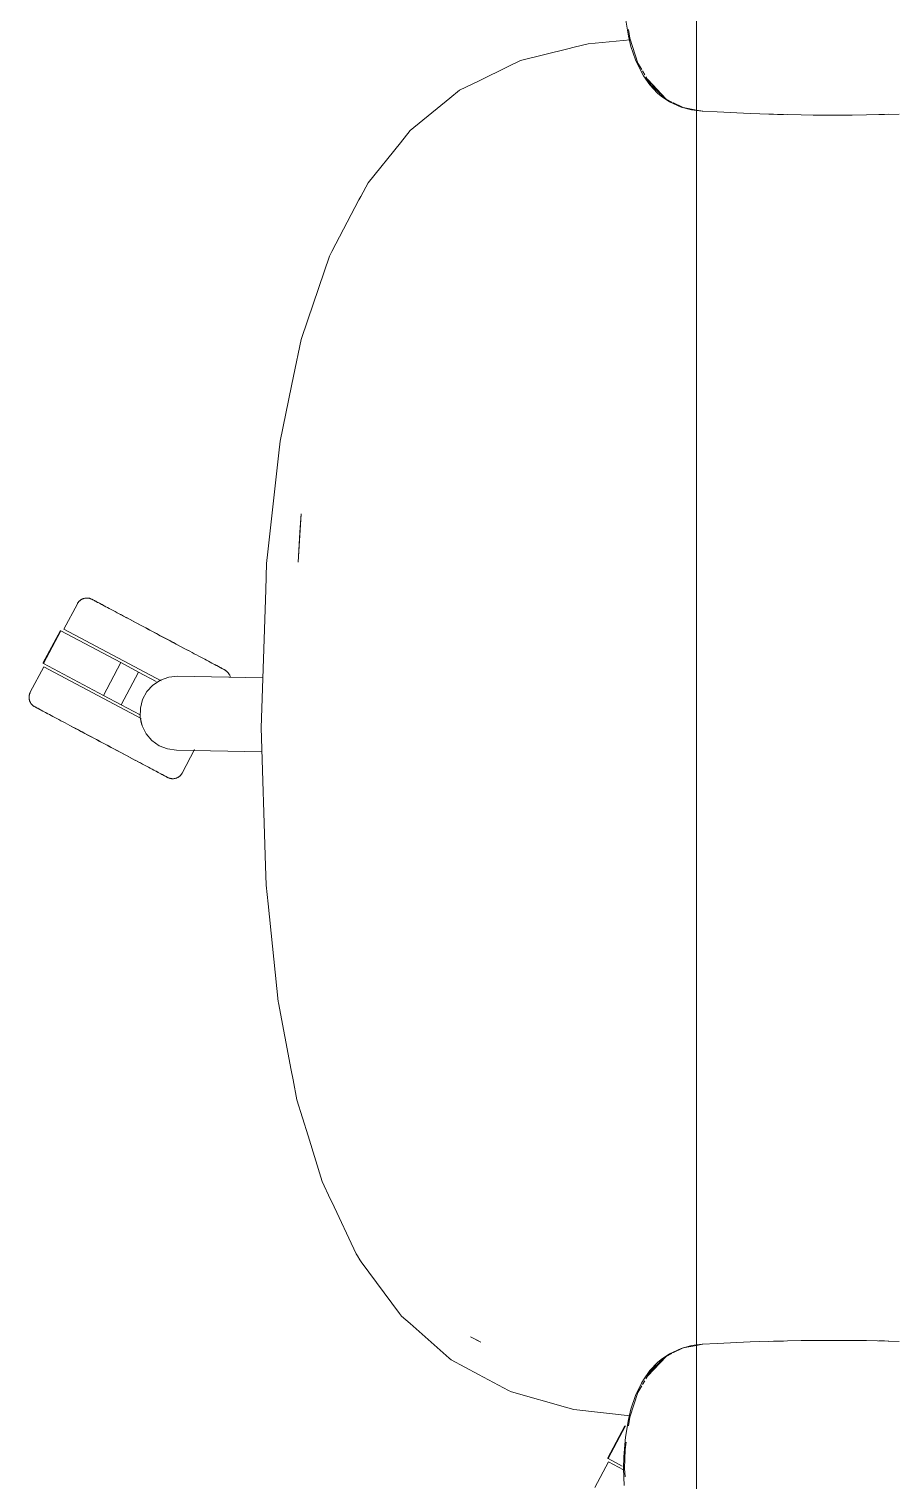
# Model space of a CAD drawing. Header units: millimetres. Extents: x 79795 to 317870, y -36033 to 97293.
# Drawn here: x 198823 to 199150, y 33268 to 33817 of the extents above; entities that cross this region are included whole.
import ezdxf

# ---------------------------------------------------------------- set-up
doc = ezdxf.new("R2010")
doc.units = ezdxf.units.MM
doc.header["$MEASUREMENT"] = 0
doc.layers.add('G-IMPT', color=8, linetype='CONTINUOUS', lineweight=9)
doc.layers.add('I-FURN', color=8, linetype='CONTINUOUS', lineweight=9)

msp = doc.modelspace()

# ---------------------------------------------------------------- linework, layer by layer
at = {"layer": 'G-IMPT'}
for p, q in [((199049.97, 33814.2), (199048.85, 33820.97)), ((199050.94, 33810.28), (199049.97, 33814.2)), ((199050.05, 33816.66), (199050.52, 33813.36)), ((199009.17, 33805.02), (199027.11, 33809.42)), ((199027.11, 33809.42), (199029.48, 33810)), ((199034.77, 33811.3), (199029.48, 33810)), ((199050.65, 33812.74), (199034.77, 33811.3)), ((199050.52, 33813.36), (199053.55, 33803.97)), ((199050.94, 33810.28), (199052.68, 33805.19)), ((199004.8, 33802.87), (198993.34, 33797.22)), ((199004.8, 33802.87), (199009.17, 33805.02)), ((199052.68, 33805.19), (199054.89, 33800.55)), ((199053.55, 33803.97), (199055.01, 33801.52)), ((198986.17, 33793.7), (198993.34, 33797.22)), ((199054.89, 33800.55), (199055.7, 33799.18)), ((199055.29, 33801.05), (199056.16, 33799.61)), ((199058.14, 33795.73), (199055.7, 33799.18)), ((199056.63, 33798.82), (199058.51, 33795.67)), ((199057.32, 33797.76), (199058.6, 33796.29)), ((199057.32, 33797.76), (199064.22, 33790.37)), ((198982.52, 33790.72), (198986.17, 33793.7)), ((199061.01, 33792.68), (199058.14, 33795.73)), ((199058.51, 33795.67), (199064.22, 33790.37)), ((199058.73, 33796.13), (199061.81, 33792.6)), ((199061.01, 33792.68), (199062.33, 33791.54)), ((199064.22, 33790.37), (199061.81, 33792.6)), ((198982.52, 33790.72), (198967.57, 33778.55)), ((199065.55, 33789.34), (199062.33, 33791.54)), ((199066.46, 33789.26), (199064.22, 33790.37)), ((199065.55, 33789.34), (199069.87, 33787.36)), ((199066.82, 33789.08), (199070.71, 33787.16)), ((199073.83, 33786.29), (199069.87, 33787.36)), ((199070.71, 33787.16), (199075.76, 33786.22)), ((199075.76, 33786.05), (199073.83, 33786.29)), ((199075.76, 33786.22), (199078.06, 33785.79)), ((199077.84, 33785.79), (199075.76, 33786.05)), ((199083.5, 33785.51), (199077.84, 33785.79)), ((199083.5, 33785.51), (199096.06, 33784.89)), ((199099.61, 33784.77), (199096.06, 33784.89)), ((199115.27, 33784.39), (199099.61, 33784.77)), ((199103.01, 33784.71), (199106.33, 33784.56)), ((199108.55, 33784.56), (199106.33, 33784.56)), ((199115.27, 33784.39), (199119.79, 33784.34)), ((199119.79, 33784.34), (199134.5, 33784.34)), ((199139.97, 33784.42), (199134.5, 33784.34)), ((199139.97, 33784.42), (199152.28, 33784.71)), ((199146.75, 33784.55), (199144.67, 33784.55)), ((199148.41, 33784.63), (199146.75, 33784.55)), ((198967.57, 33778.55), (198963.81, 33773.89)), ((198951.6, 33758.76), (198963.81, 33773.89)), ((198951.6, 33758.76), (198948.9, 33753.62)), ((198948.17, 33752.25), (198948.9, 33753.62)), ((198948.17, 33752.25), (198937.87, 33732.74)), ((198937.87, 33732.74), (198937, 33731.08)), ((198928.85, 33706.99), (198937, 33731.08)), ((198928.85, 33706.99), (198926.33, 33699.56)), ((198923.46, 33685.73), (198926.33, 33699.56)), ((198922.7, 33682.05), (198918.35, 33661.11)), ((198922.7, 33682.05), (198923.46, 33685.73)), ((198918.35, 33661.11), (198917.86, 33656.69)), ((198913.73, 33619.25), (198917.86, 33656.69)), ((198925.13, 33615.41), (198926.38, 33633.69)), ((198926.38, 33633.69), (198925.77, 33626.75)), ((198925.13, 33615.41), (198925.77, 33626.75)), ((198913.73, 33619.25), (198913.25, 33614.88)), ((198912.93, 33604.93), (198913.25, 33614.88)), ((198912.93, 33604.93), (198911.22, 33552.75)), ((198911.22, 33552.75), (198912.84, 33500.59)), ((198912.84, 33500.59), (198913.06, 33493.33)), ((198913.79, 33486.26), (198913.06, 33493.33)), ((198917.62, 33449.27), (198913.79, 33486.26)), ((198917.62, 33449.27), (198917.7, 33448.81)), ((198922.57, 33423.43), (198917.7, 33448.81)), ((198922.57, 33423.43), (198923.28, 33419.76)), ((198924.73, 33412.16), (198923.28, 33419.76)), ((198928.93, 33398.55), (198924.73, 33412.16)), ((198934.25, 33381.28), (198928.93, 33398.55)), ((198934.25, 33381.28), (198937.44, 33374.52)), ((198937.87, 33373.6), (198937.44, 33374.52)), ((198947.14, 33353.96), (198937.87, 33373.6)), ((198947.14, 33353.96), (198947.56, 33353.25)), ((198948.5, 33351.67), (198947.56, 33353.25)), ((198948.96, 33350.9), (198948.5, 33351.67)), ((198948.96, 33350.9), (198963.53, 33331.41)), ((198963.53, 33331.41), (198964.26, 33330.44)), ((198967.52, 33327.57), (198964.26, 33330.44)), ((198967.52, 33327.57), (198982.3, 33314.55)), ((198990.27, 33322.57), (198994.16, 33320.62)), ((198990.27, 33322.57), (198992.56, 33321.4)), ((198992.56, 33321.4), (198994.16, 33320.62)), ((199075.76, 33319.36), (199078.06, 33319.79)), ((199077.84, 33319.79), (199075.76, 33319.53)), ((199083.5, 33320.07), (199077.84, 33319.79)), ((199083.5, 33320.07), (199096.06, 33320.68)), ((199099.61, 33320.81), (199096.06, 33320.68)), ((199115.27, 33321.19), (199099.61, 33320.81)), ((199103.01, 33320.87), (199106.33, 33321.01)), ((199108.55, 33321.01), (199106.33, 33321.01)), ((199115.27, 33321.19), (199119.79, 33321.24)), ((199119.79, 33321.24), (199134.5, 33321.23)), ((199139.97, 33321.16), (199134.5, 33321.23)), ((199139.97, 33321.16), (199152.28, 33320.86)), ((199146.75, 33321.02), (199144.67, 33321.02)), ((199148.41, 33320.94), (199146.75, 33321.02)), ((198982.3, 33314.55), (198982.97, 33313.96)), ((199057.32, 33307.82), (199064.22, 33315.21)), ((199058.51, 33309.9), (199064.22, 33315.21)), ((199064.22, 33315.21), (199061.81, 33312.98)), ((199065.55, 33316.23), (199062.33, 33314.03)), ((199066.46, 33316.31), (199064.22, 33315.21)), ((199065.55, 33316.23), (199069.87, 33318.22)), ((199066.82, 33316.49), (199070.71, 33318.42)), ((199073.83, 33319.29), (199069.87, 33318.22)), ((199070.71, 33318.42), (199075.76, 33319.36)), ((199075.76, 33319.53), (199073.83, 33319.29)), ((198993.4, 33308.38), (198982.97, 33313.96)), ((199058.14, 33309.85), (199055.7, 33306.39)), ((199056.63, 33306.75), (199058.51, 33309.9)), ((199057.32, 33307.82), (199058.6, 33309.29)), ((199061.01, 33312.9), (199058.14, 33309.85)), ((199058.73, 33309.44), (199061.81, 33312.98)), ((199061.01, 33312.9), (199062.33, 33314.03)), ((199004.64, 33302.37), (198993.4, 33308.38)), ((199052.68, 33300.38), (199054.89, 33305.02)), ((199053.55, 33301.6), (199055.01, 33304.05)), ((199054.89, 33305.02), (199055.7, 33306.39)), ((199055.29, 33304.52), (199056.16, 33305.96)), ((199005.75, 33301.77), (199004.64, 33302.37)), ((199027.1, 33295.77), (199005.75, 33301.77)), ((199050.52, 33292.21), (199053.55, 33301.6)), ((199050.94, 33295.3), (199052.68, 33300.38)), ((199027.1, 33295.77), (199029.36, 33295.13)), ((199050.64, 33292.72), (199029.36, 33295.13)), ((199050.94, 33295.3), (199049.97, 33291.37)), ((199050.05, 33288.92), (199050.52, 33292.21)), ((199049.97, 33291.37), (199048.85, 33284.61)), ((199048.28, 33277.29), (199048.85, 33284.61)), ((199048.79, 33279.95), (199049.18, 33282.73)), ((199048.28, 33277.29), (199048.19, 33272.79)), ((199048.79, 33279.95), (199048.56, 33272.79)), ((199048.19, 33272.79), (199048.37, 33266.45)), ((199048.75, 33269.68), (199048.56, 33272.79))]:
    msp.add_line(p, q, dxfattribs=at)
at = {"layer": 'I-FURN'}
for p, q in [((199075.76, 32808.33), (199075.76, 34208.33)), ((199075.76, 34208.33), (199075.76, 32808.33)), ((198841.77, 33599.68), (198836.62, 33590)), ((198841.77, 33599.68), (198841.85, 33599.82)), ((198841.85, 33599.82), (198841.93, 33599.96)), ((198841.93, 33599.96), (198842.02, 33600.09)), ((198842.02, 33600.09), (198842.12, 33600.22)), ((198842.12, 33600.22), (198842.22, 33600.35)), ((198842.22, 33600.35), (198842.32, 33600.47)), ((198842.32, 33600.47), (198842.43, 33600.59)), ((198842.43, 33600.59), (198842.55, 33600.7)), ((198842.55, 33600.7), (198842.66, 33600.81)), ((198842.66, 33600.81), (198842.79, 33600.92)), ((198842.79, 33600.92), (198842.91, 33601.02)), ((198842.91, 33601.02), (198843.05, 33601.11)), ((198843.05, 33601.11), (198843.18, 33601.2)), ((198843.18, 33601.2), (198843.32, 33601.28)), ((198843.32, 33601.28), (198843.46, 33601.36)), ((198843.46, 33601.36), (198843.6, 33601.43)), ((198843.6, 33601.43), (198843.75, 33601.5)), ((198843.75, 33601.5), (198843.9, 33601.56)), ((198843.9, 33601.56), (198844.05, 33601.61)), ((198844.05, 33601.61), (198844.21, 33601.66)), ((198844.21, 33601.66), (198844.36, 33601.7)), ((198844.36, 33601.7), (198844.52, 33601.74)), ((198844.52, 33601.74), (198844.68, 33601.77)), ((198844.68, 33601.77), (198844.84, 33601.79)), ((198844.84, 33601.79), (198845, 33601.81)), ((198845, 33601.81), (198845.16, 33601.82)), ((198845.16, 33601.82), (198845.32, 33601.82)), ((198845.32, 33601.82), (198845.48, 33601.82)), ((198845.48, 33601.82), (198845.64, 33601.81)), ((198845.64, 33601.81), (198845.8, 33601.79)), ((198845.8, 33601.79), (198845.96, 33601.77)), ((198845.96, 33601.77), (198846.12, 33601.74)), ((198846.12, 33601.74), (198846.28, 33601.71)), ((198846.28, 33601.71), (198846.43, 33601.66)), ((198846.43, 33601.66), (198846.59, 33601.62)), ((198846.59, 33601.62), (198846.74, 33601.56)), ((198846.74, 33601.56), (198846.89, 33601.5)), ((198846.89, 33601.5), (198847.04, 33601.44)), ((198847.04, 33601.44), (198847.18, 33601.37)), ((198847.18, 33601.37), (198847.22, 33601.35)), ((198847.22, 33601.35), (198847.24, 33601.34)), ((198847.23, 33601.34), (198847.22, 33601.35)), ((198847.27, 33601.32), (198847.23, 33601.34)), ((198847.24, 33601.34), (198847.3, 33601.3)), ((198847.35, 33601.28), (198847.27, 33601.32)), ((198847.3, 33601.3), (198847.4, 33601.25)), ((198847.47, 33601.21), (198847.35, 33601.28)), ((198847.4, 33601.25), (198847.54, 33601.18)), ((198847.63, 33601.13), (198847.47, 33601.21)), ((198847.54, 33601.18), (198847.72, 33601.08)), ((198847.84, 33601.02), (198847.63, 33601.13)), ((198847.72, 33601.08), (198847.94, 33600.96)), ((198848.08, 33600.89), (198847.84, 33601.02)), ((198847.94, 33600.96), (198848.2, 33600.83)), ((198848.36, 33600.74), (198848.08, 33600.89)), ((198848.2, 33600.83), (198848.5, 33600.67)), ((198848.67, 33600.58), (198848.36, 33600.74)), ((198848.5, 33600.67), (198848.83, 33600.49)), ((198849.03, 33600.39), (198848.67, 33600.58)), ((198848.83, 33600.49), (198849.2, 33600.29)), ((198849.42, 33600.18), (198849.03, 33600.39)), ((198849.2, 33600.29), (198849.61, 33600.07)), ((198849.85, 33599.95), (198849.42, 33600.18)), ((198849.61, 33600.07), (198850.06, 33599.84)), ((198850.32, 33599.7), (198849.85, 33599.95)), ((198850.06, 33599.84), (198850.54, 33599.58)), ((198850.82, 33599.43), (198850.32, 33599.7)), ((198850.54, 33599.58), (198851.06, 33599.31)), ((198851.35, 33599.15), (198850.82, 33599.43)), ((198851.06, 33599.31), (198851.61, 33599.01)), ((198851.92, 33598.85), (198851.35, 33599.15)), ((198851.61, 33599.01), (198852.2, 33598.7)), ((198852.52, 33598.53), (198851.92, 33598.85)), ((198853.16, 33598.19), (198852.52, 33598.53)), ((198853.82, 33597.84), (198853.16, 33598.19)), ((198854.52, 33597.47), (198853.82, 33597.84)), ((198855.24, 33597.08), (198854.52, 33597.47)), ((198855.99, 33596.69), (198855.24, 33597.08)), ((198856.76, 33596.27), (198855.99, 33596.69)), ((198857.56, 33595.85), (198856.76, 33596.27)), ((198858.39, 33595.41), (198857.56, 33595.85)), ((198857.94, 33595.65), (198858.78, 33595.2)), ((198859.24, 33594.96), (198858.39, 33595.41)), ((198858.78, 33595.2), (198859.63, 33594.75)), ((198860.1, 33594.5), (198859.24, 33594.96)), ((198859.63, 33594.75), (198860.51, 33594.28)), ((198860.99, 33594.03), (198860.1, 33594.5)), ((198860.51, 33594.28), (198861.41, 33593.8)), ((198861.9, 33593.54), (198860.99, 33594.03)), ((198835.33, 33589.55), (198828.75, 33577.19)), ((198828.92, 33577.1), (198835.5, 33589.46)), ((198835.5, 33589.46), (198858.21, 33577.39)), ((198873.37, 33570.46), (198836.62, 33590)), ((198861.41, 33593.8), (198862.32, 33593.32)), ((198862.82, 33593.05), (198861.9, 33593.54)), ((198862.32, 33593.32), (198863.25, 33592.82)), ((198863.76, 33592.55), (198862.82, 33593.05)), ((198863.25, 33592.82), (198864.19, 33592.32)), ((198864.71, 33592.05), (198863.76, 33592.55)), ((198864.19, 33592.32), (198865.15, 33591.81)), ((198865.67, 33591.54), (198864.71, 33592.05)), ((198865.15, 33591.81), (198866.12, 33591.3)), ((198866.65, 33591.02), (198865.67, 33591.54)), ((198866.12, 33591.3), (198867.1, 33590.78)), ((198867.63, 33590.5), (198866.65, 33591.02)), ((198867.1, 33590.78), (198868.09, 33590.25)), ((198868.62, 33589.97), (198867.63, 33590.5)), ((198868.09, 33590.25), (198869.08, 33589.72)), ((198869.62, 33589.44), (198868.62, 33589.97)), ((198869.08, 33589.72), (198870.08, 33589.19)), ((198870.62, 33588.91), (198869.62, 33589.44)), ((198870.08, 33589.19), (198871.08, 33588.66)), ((198871.62, 33588.37), (198870.62, 33588.91)), ((198871.08, 33588.66), (198872.09, 33588.13)), ((198872.63, 33587.84), (198871.62, 33588.37)), ((198872.09, 33588.13), (198873.09, 33587.59)), ((198873.63, 33587.3), (198872.63, 33587.84)), ((198873.09, 33587.59), (198874.1, 33587.06)), ((198874.64, 33586.77), (198873.63, 33587.3)), ((198874.1, 33587.06), (198875.1, 33586.53)), ((198875.64, 33586.24), (198874.64, 33586.77)), ((198875.1, 33586.53), (198876.09, 33585.99)), ((198876.63, 33585.71), (198875.64, 33586.24)), ((198876.09, 33585.99), (198877.09, 33585.47)), ((198877.62, 33585.19), (198876.63, 33585.71)), ((198877.09, 33585.47), (198878.07, 33584.95)), ((198878.6, 33584.66), (198877.62, 33585.19)), ((198878.07, 33584.95), (198879.04, 33584.43)), ((198879.57, 33584.15), (198878.6, 33584.66)), ((198879.04, 33584.43), (198880.01, 33583.91)), ((198880.52, 33583.64), (198879.57, 33584.15)), ((198880.01, 33583.91), (198880.96, 33583.41)), ((198881.47, 33583.14), (198880.52, 33583.64)), ((198880.96, 33583.41), (198881.9, 33582.91)), ((198882.4, 33582.64), (198881.47, 33583.14)), ((198881.9, 33582.91), (198882.82, 33582.42)), ((198883.31, 33582.16), (198882.4, 33582.64)), ((198882.82, 33582.42), (198883.72, 33581.94)), ((198884.21, 33581.68), (198883.31, 33582.16)), ((198885.08, 33581.22), (198884.21, 33581.68)), ((198885.94, 33580.76), (198885.08, 33581.22)), ((198886.77, 33580.32), (198885.94, 33580.76)), ((198887.59, 33579.88), (198886.77, 33580.32)), ((198888.37, 33579.47), (198887.59, 33579.88)), ((198889.14, 33579.06), (198888.37, 33579.47)), ((198889.87, 33578.67), (198889.14, 33579.06)), ((198890.58, 33578.29), (198889.87, 33578.67)), ((198891.26, 33577.93), (198890.58, 33578.29)), ((198891.9, 33577.59), (198891.26, 33577.93)), ((198892.52, 33577.26), (198891.9, 33577.59)), ((198829.11, 33575.87), (198823.96, 33566.18)), ((198851.63, 33565.02), (198828.92, 33577.1)), ((198865.83, 33556.34), (198829.11, 33575.87)), ((198851.63, 33565.02), (198858.21, 33577.39)), ((198858.21, 33577.39), (198864.85, 33573.85)), ((198858.27, 33561.49), (198864.85, 33573.85)), ((198864.85, 33573.85), (198871.49, 33570.32)), ((198876.3, 33571.92), (198879.65, 33572.27)), ((198879.65, 33572.27), (198911.84, 33571.71)), ((198893.1, 33576.95), (198892.52, 33577.26)), ((198892.79, 33577.12), (198893.36, 33576.81)), ((198893.66, 33576.66), (198893.1, 33576.95)), ((198893.36, 33576.81), (198893.9, 33576.53)), ((198894.17, 33576.38), (198893.66, 33576.66)), ((198893.9, 33576.53), (198894.4, 33576.26)), ((198894.65, 33576.13), (198894.17, 33576.38)), ((198894.4, 33576.26), (198894.86, 33576.01)), ((198895.1, 33575.89), (198894.65, 33576.13)), ((198894.86, 33576.01), (198895.29, 33575.79)), ((198895.51, 33575.67), (198895.1, 33575.89)), ((198895.29, 33575.79), (198895.69, 33575.58)), ((198895.88, 33575.47), (198895.51, 33575.67)), ((198895.69, 33575.58), (198896.04, 33575.39)), ((198896.22, 33575.29), (198895.88, 33575.47)), ((198896.04, 33575.39), (198896.36, 33575.22)), ((198896.52, 33575.14), (198896.22, 33575.29)), ((198896.36, 33575.22), (198896.64, 33575.07)), ((198896.77, 33575), (198896.52, 33575.14)), ((198896.64, 33575.07), (198896.88, 33574.94)), ((198896.99, 33574.88), (198896.77, 33575)), ((198896.88, 33574.94), (198897.08, 33574.84)), ((198897.17, 33574.79), (198896.99, 33574.88)), ((198897.08, 33574.84), (198897.24, 33574.75)), ((198897.31, 33574.71), (198897.17, 33574.79)), ((198897.24, 33574.75), (198897.37, 33574.68)), ((198897.41, 33574.66), (198897.31, 33574.71)), ((198897.37, 33574.68), (198897.45, 33574.64)), ((198897.47, 33574.63), (198897.41, 33574.66)), ((198897.45, 33574.64), (198897.49, 33574.62)), ((198897.5, 33574.62), (198897.47, 33574.63)), ((198897.49, 33574.62), (198897.5, 33574.62)), ((198897.5, 33574.62), (198897.64, 33574.54)), ((198897.64, 33574.54), (198897.77, 33574.45)), ((198897.77, 33574.45), (198897.91, 33574.36)), ((198897.91, 33574.36), (198898.04, 33574.27)), ((198898.04, 33574.27), (198898.16, 33574.17)), ((198898.16, 33574.17), (198898.29, 33574.06)), ((198898.29, 33574.06), (198898.4, 33573.95)), ((198898.4, 33573.95), (198898.52, 33573.84)), ((198898.52, 33573.84), (198898.63, 33573.72)), ((198898.63, 33573.72), (198898.73, 33573.6)), ((198898.73, 33573.6), (198898.83, 33573.47)), ((198898.83, 33573.47), (198898.92, 33573.34)), ((198898.92, 33573.34), (198899.01, 33573.21)), ((198899.01, 33573.21), (198899.1, 33573.07)), ((198899.1, 33573.07), (198899.17, 33572.93)), ((198899.17, 33572.93), (198899.25, 33572.78)), ((198899.25, 33572.78), (198899.31, 33572.63)), ((198899.31, 33572.63), (198899.37, 33572.49)), ((198899.37, 33572.49), (198899.43, 33572.33)), ((198899.43, 33572.33), (198899.47, 33572.18)), ((198899.47, 33572.18), (198899.52, 33572.02)), ((198868.03, 33566.43), (198870.31, 33568.92)), ((198870.31, 33568.92), (198873.12, 33570.78)), ((198873.12, 33570.78), (198876.3, 33571.92)), ((198899.52, 33572.02), (198899.55, 33571.87)), ((198823.49, 33564.44), (198823.5, 33564.6)), ((198823.49, 33564.28), (198823.49, 33564.44)), ((198823.49, 33564.12), (198823.49, 33564.28)), ((198823.5, 33563.96), (198823.49, 33564.12)), ((198823.5, 33564.6), (198823.51, 33564.76)), ((198823.52, 33563.8), (198823.5, 33563.96)), ((198823.51, 33564.76), (198823.54, 33564.92)), ((198823.54, 33563.64), (198823.52, 33563.8)), ((198823.54, 33564.92), (198823.57, 33565.08)), ((198823.57, 33563.48), (198823.54, 33563.64)), ((198823.57, 33565.08), (198823.6, 33565.24)), ((198823.6, 33563.32), (198823.57, 33563.48)), ((198823.6, 33565.24), (198823.64, 33565.4)), ((198823.65, 33563.17), (198823.6, 33563.32)), ((198823.64, 33565.4), (198823.69, 33565.55)), ((198823.69, 33563.01), (198823.65, 33563.17)), ((198823.69, 33565.55), (198823.74, 33565.7)), ((198823.75, 33562.86), (198823.69, 33563.01)), ((198823.74, 33565.7), (198823.8, 33565.85)), ((198823.81, 33562.71), (198823.75, 33562.86)), ((198823.8, 33565.85), (198823.87, 33566)), ((198823.87, 33562.57), (198823.81, 33562.71)), ((198823.87, 33566), (198823.94, 33566.14)), ((198823.95, 33562.42), (198823.87, 33562.57)), ((198823.94, 33566.14), (198823.96, 33566.18)), ((198824.02, 33562.28), (198823.95, 33562.42)), ((198824.11, 33562.14), (198824.02, 33562.28)), ((198824.2, 33562.01), (198824.11, 33562.14)), ((198824.29, 33561.88), (198824.2, 33562.01)), ((198824.39, 33561.75), (198824.29, 33561.88)), ((198824.49, 33561.63), (198824.39, 33561.75)), ((198824.6, 33561.51), (198824.49, 33561.63)), ((198824.72, 33561.39), (198824.6, 33561.51)), ((198824.83, 33561.28), (198824.72, 33561.39)), ((198824.96, 33561.18), (198824.83, 33561.28)), ((198825.08, 33561.08), (198824.96, 33561.18)), ((198858.27, 33561.49), (198851.63, 33565.02)), ((198865.42, 33557.69), (198858.27, 33561.49)), ((198865.55, 33560.21), (198866.41, 33563.47)), ((198866.41, 33563.47), (198868.03, 33566.43)), ((198825.21, 33560.98), (198825.08, 33561.08)), ((198825.35, 33560.89), (198825.21, 33560.98)), ((198825.48, 33560.81), (198825.35, 33560.89)), ((198825.62, 33560.73), (198825.48, 33560.81)), ((198825.63, 33560.73), (198825.62, 33560.73)), ((198825.62, 33560.73), (198825.64, 33560.72)), ((198825.67, 33560.71), (198825.63, 33560.73)), ((198825.64, 33560.72), (198825.71, 33560.69)), ((198825.75, 33560.66), (198825.67, 33560.71)), ((198825.71, 33560.69), (198825.81, 33560.64)), ((198825.88, 33560.6), (198825.75, 33560.66)), ((198825.81, 33560.64), (198825.95, 33560.56)), ((198826.04, 33560.51), (198825.88, 33560.6)), ((198825.95, 33560.56), (198826.13, 33560.47)), ((198826.24, 33560.41), (198826.04, 33560.51)), ((198826.13, 33560.47), (198826.35, 33560.35)), ((198826.48, 33560.28), (198826.24, 33560.41)), ((198826.35, 33560.35), (198826.6, 33560.21)), ((198826.76, 33560.13), (198826.48, 33560.28)), ((198826.6, 33560.21), (198826.9, 33560.05)), ((198827.08, 33559.96), (198826.76, 33560.13)), ((198826.9, 33560.05), (198827.24, 33559.88)), ((198827.43, 33559.77), (198827.08, 33559.96)), ((198827.24, 33559.88), (198827.61, 33559.68)), ((198827.83, 33559.56), (198827.43, 33559.77)), ((198827.61, 33559.68), (198828.02, 33559.46)), ((198828.26, 33559.33), (198827.83, 33559.56)), ((198828.02, 33559.46), (198828.47, 33559.22)), ((198828.72, 33559.09), (198828.26, 33559.33)), ((198828.47, 33559.22), (198828.95, 33558.97)), ((198829.22, 33558.82), (198828.72, 33559.09)), ((198828.95, 33558.97), (198829.46, 33558.69)), ((198829.76, 33558.53), (198829.22, 33558.82)), ((198829.46, 33558.69), (198830.02, 33558.4)), ((198830.33, 33558.23), (198829.76, 33558.53)), ((198830.02, 33558.4), (198830.6, 33558.09)), ((198830.6, 33558.09), (198831.22, 33557.76)), ((198831.22, 33557.76), (198831.86, 33557.41)), ((198831.86, 33557.41), (198832.54, 33557.05)), ((198832.54, 33557.05), (198833.25, 33556.68)), ((198833.25, 33556.68), (198833.98, 33556.29)), ((198833.98, 33556.29), (198834.75, 33555.88)), ((198834.75, 33555.88), (198835.53, 33555.46)), ((198865.49, 33556.84), (198865.55, 33560.21)), ((198866.24, 33553.55), (198865.49, 33556.84)), ((198835.53, 33555.46), (198836.35, 33555.03)), ((198836.35, 33555.03), (198837.18, 33554.59)), ((198837.18, 33554.59), (198838.04, 33554.13)), ((198838.04, 33554.13), (198838.91, 33553.67)), ((198838.91, 33553.67), (198839.81, 33553.19)), ((198840.3, 33552.93), (198839.4, 33553.41)), ((198839.81, 33553.19), (198840.72, 33552.7)), ((198841.22, 33552.44), (198840.3, 33552.93)), ((198840.72, 33552.7), (198841.65, 33552.21)), ((198842.16, 33551.94), (198841.22, 33552.44)), ((198841.65, 33552.21), (198842.6, 33551.71)), ((198843.11, 33551.43), (198842.16, 33551.94)), ((198842.6, 33551.71), (198843.55, 33551.2)), ((198844.08, 33550.92), (198843.11, 33551.43)), ((198843.55, 33551.2), (198844.52, 33550.68)), ((198845.05, 33550.4), (198844.08, 33550.92)), ((198844.52, 33550.68), (198845.5, 33550.16)), ((198846.03, 33549.88), (198845.05, 33550.4)), ((198845.5, 33550.16), (198846.49, 33549.64)), ((198867.75, 33550.53), (198866.24, 33553.55)), ((198869.95, 33547.97), (198867.75, 33550.53)), ((198847.03, 33549.35), (198846.03, 33549.88)), ((198846.49, 33549.64), (198847.48, 33549.11)), ((198848.02, 33548.82), (198847.03, 33549.35)), ((198847.48, 33549.11), (198848.48, 33548.58)), ((198849.02, 33548.29), (198848.02, 33548.82)), ((198848.48, 33548.58), (198849.49, 33548.04)), ((198850.03, 33547.76), (198849.02, 33548.29)), ((198849.49, 33548.04), (198850.49, 33547.51)), ((198851.03, 33547.22), (198850.03, 33547.76)), ((198850.49, 33547.51), (198851.5, 33546.98)), ((198852.04, 33546.69), (198851.03, 33547.22)), ((198851.5, 33546.98), (198852.5, 33546.44)), ((198853.04, 33546.15), (198852.04, 33546.69)), ((198852.5, 33546.44), (198853.5, 33545.91)), ((198854.04, 33545.62), (198853.04, 33546.15)), ((198853.5, 33545.91), (198854.5, 33545.38)), ((198855.03, 33545.09), (198854.04, 33545.62)), ((198854.5, 33545.38), (198855.49, 33544.85)), ((198856.02, 33544.57), (198855.03, 33545.09)), ((198855.49, 33544.85), (198856.47, 33544.33)), ((198872.69, 33546.01), (198869.95, 33547.97)), ((198875.82, 33544.76), (198872.69, 33546.01)), ((198879.16, 33544.29), (198875.82, 33544.76)), ((198857, 33544.05), (198856.02, 33544.57)), ((198856.47, 33544.33), (198857.45, 33543.81)), ((198857.97, 33543.53), (198857, 33544.05)), ((198857.45, 33543.81), (198858.41, 33543.3)), ((198858.93, 33543.03), (198857.97, 33543.53)), ((198858.41, 33543.3), (198859.36, 33542.79)), ((198859.87, 33542.52), (198858.93, 33543.03)), ((198859.36, 33542.79), (198860.3, 33542.29)), ((198860.8, 33542.03), (198859.87, 33542.52)), ((198860.3, 33542.29), (198861.22, 33541.8)), ((198861.71, 33541.54), (198860.8, 33542.03)), ((198861.22, 33541.8), (198862.13, 33541.32)), ((198862.61, 33541.07), (198861.71, 33541.54)), ((198862.13, 33541.32), (198863.02, 33540.85)), ((198863.49, 33540.6), (198862.61, 33541.07)), ((198863.02, 33540.85), (198863.88, 33540.39)), ((198864.34, 33540.14), (198863.49, 33540.6)), ((198863.88, 33540.39), (198864.73, 33539.94)), ((198865.18, 33539.7), (198864.34, 33540.14)), ((198864.73, 33539.94), (198865.56, 33539.5)), ((198865.56, 33539.5), (198866.36, 33539.07)), ((198911.5, 33543.73), (198879.16, 33544.29)), ((198881.35, 33535.67), (198886.05, 33544.51)), ((198866.36, 33539.07), (198867.13, 33538.66)), ((198867.13, 33538.66), (198867.88, 33538.26)), ((198867.88, 33538.26), (198868.6, 33537.88)), ((198868.6, 33537.88), (198869.3, 33537.51)), ((198869.3, 33537.51), (198869.96, 33537.16)), ((198869.96, 33537.16), (198870.6, 33536.82)), ((198870.6, 33536.82), (198871.2, 33536.5)), ((198871.51, 33536.33), (198870.92, 33536.65)), ((198871.2, 33536.5), (198871.77, 33536.2)), ((198872.06, 33536.04), (198871.51, 33536.33)), ((198871.77, 33536.2), (198872.3, 33535.91)), ((198872.58, 33535.77), (198872.06, 33536.04)), ((198872.3, 33535.91), (198872.8, 33535.65)), ((198873.06, 33535.51), (198872.58, 33535.77)), ((198872.8, 33535.65), (198873.27, 33535.4)), ((198873.51, 33535.27), (198873.06, 33535.51)), ((198873.27, 33535.4), (198873.7, 33535.17)), ((198873.92, 33535.06), (198873.51, 33535.27)), ((198873.7, 33535.17), (198874.09, 33534.96)), ((198874.29, 33534.86), (198873.92, 33535.06)), ((198874.09, 33534.96), (198874.45, 33534.77)), ((198874.62, 33534.68), (198874.29, 33534.86)), ((198874.45, 33534.77), (198874.76, 33534.6)), ((198874.92, 33534.52), (198874.62, 33534.68)), ((198874.76, 33534.6), (198875.04, 33534.46)), ((198875.18, 33534.38), (198874.92, 33534.52)), ((198875.04, 33534.46), (198875.28, 33534.33)), ((198875.4, 33534.27), (198875.18, 33534.38)), ((198875.28, 33534.33), (198875.49, 33534.22)), ((198875.58, 33534.17), (198875.4, 33534.27)), ((198875.49, 33534.22), (198875.65, 33534.13)), ((198875.72, 33534.1), (198875.58, 33534.17)), ((198875.65, 33534.13), (198875.77, 33534.07)), ((198875.82, 33534.04), (198875.72, 33534.1)), ((198875.77, 33534.07), (198875.85, 33534.03)), ((198875.88, 33534.01), (198875.82, 33534.04)), ((198875.85, 33534.03), (198875.89, 33534)), ((198875.9, 33534), (198875.88, 33534.01)), ((198875.89, 33534), (198875.9, 33534)), ((198875.94, 33533.98), (198875.9, 33534)), ((198876.08, 33533.91), (198875.94, 33533.98)), ((198876.23, 33533.84), (198876.08, 33533.91)), ((198876.38, 33533.78), (198876.23, 33533.84)), ((198876.53, 33533.73), (198876.38, 33533.78)), ((198876.69, 33533.68), (198876.53, 33533.73)), ((198876.84, 33533.64), (198876.69, 33533.68)), ((198878.91, 33533.69), (198878.76, 33533.65)), ((198879.07, 33533.74), (198878.91, 33533.69)), ((198879.22, 33533.79), (198879.07, 33533.74)), ((198879.37, 33533.85), (198879.22, 33533.79)), ((198879.52, 33533.92), (198879.37, 33533.85)), ((198879.66, 33533.99), (198879.52, 33533.92)), ((198879.8, 33534.07), (198879.66, 33533.99)), ((198879.94, 33534.15), (198879.8, 33534.07)), ((198880.07, 33534.24), (198879.94, 33534.15)), ((198880.21, 33534.33), (198880.07, 33534.24)), ((198880.33, 33534.43), (198880.21, 33534.33)), ((198880.46, 33534.53), (198880.33, 33534.43)), ((198880.57, 33534.64), (198880.46, 33534.53)), ((198880.69, 33534.76), (198880.57, 33534.64)), ((198880.8, 33534.88), (198880.69, 33534.76)), ((198880.9, 33535), (198880.8, 33534.88)), ((198881, 33535.12), (198880.9, 33535)), ((198881.1, 33535.25), (198881, 33535.12)), ((198881.19, 33535.39), (198881.1, 33535.25)), ((198881.27, 33535.53), (198881.19, 33535.39)), ((198881.35, 33535.67), (198881.27, 33535.53)), ((198877, 33533.61), (198876.84, 33533.64)), ((198877.16, 33533.58), (198877, 33533.61)), ((198877.32, 33533.56), (198877.16, 33533.58)), ((198877.48, 33533.54), (198877.32, 33533.56)), ((198877.64, 33533.53), (198877.48, 33533.54)), ((198877.8, 33533.53), (198877.64, 33533.53)), ((198877.96, 33533.53), (198877.8, 33533.53)), ((198878.12, 33533.54), (198877.96, 33533.53)), ((198878.28, 33533.56), (198878.12, 33533.54)), ((198878.44, 33533.58), (198878.28, 33533.56)), ((198878.6, 33533.61), (198878.44, 33533.58)), ((198878.76, 33533.65), (198878.6, 33533.61)), ((199048.68, 33289.01), (199042.11, 33276.64)), ((199042.28, 33276.55), (199048.86, 33288.91)), ((199048.86, 33288.91), (199048.95, 33288.86)), ((199047.57, 33273.74), (199042.28, 33276.55)), ((199042.47, 33275.32), (199037.32, 33265.64)), ((199048.1, 33272.33), (199042.47, 33275.32))]:
    msp.add_line(p, q, dxfattribs=at)
msp.add_arc((198879.22, 33558.28), 13.81, 192.3473, 197.336, dxfattribs=at)
msp.add_open_spline([(198865.89, 33554.64), (198865.78, 33555.06), (198865.71, 33555.5), (198865.65, 33555.93)], degree=3, dxfattribs=at)

doc.saveas('drawing.dxf')
